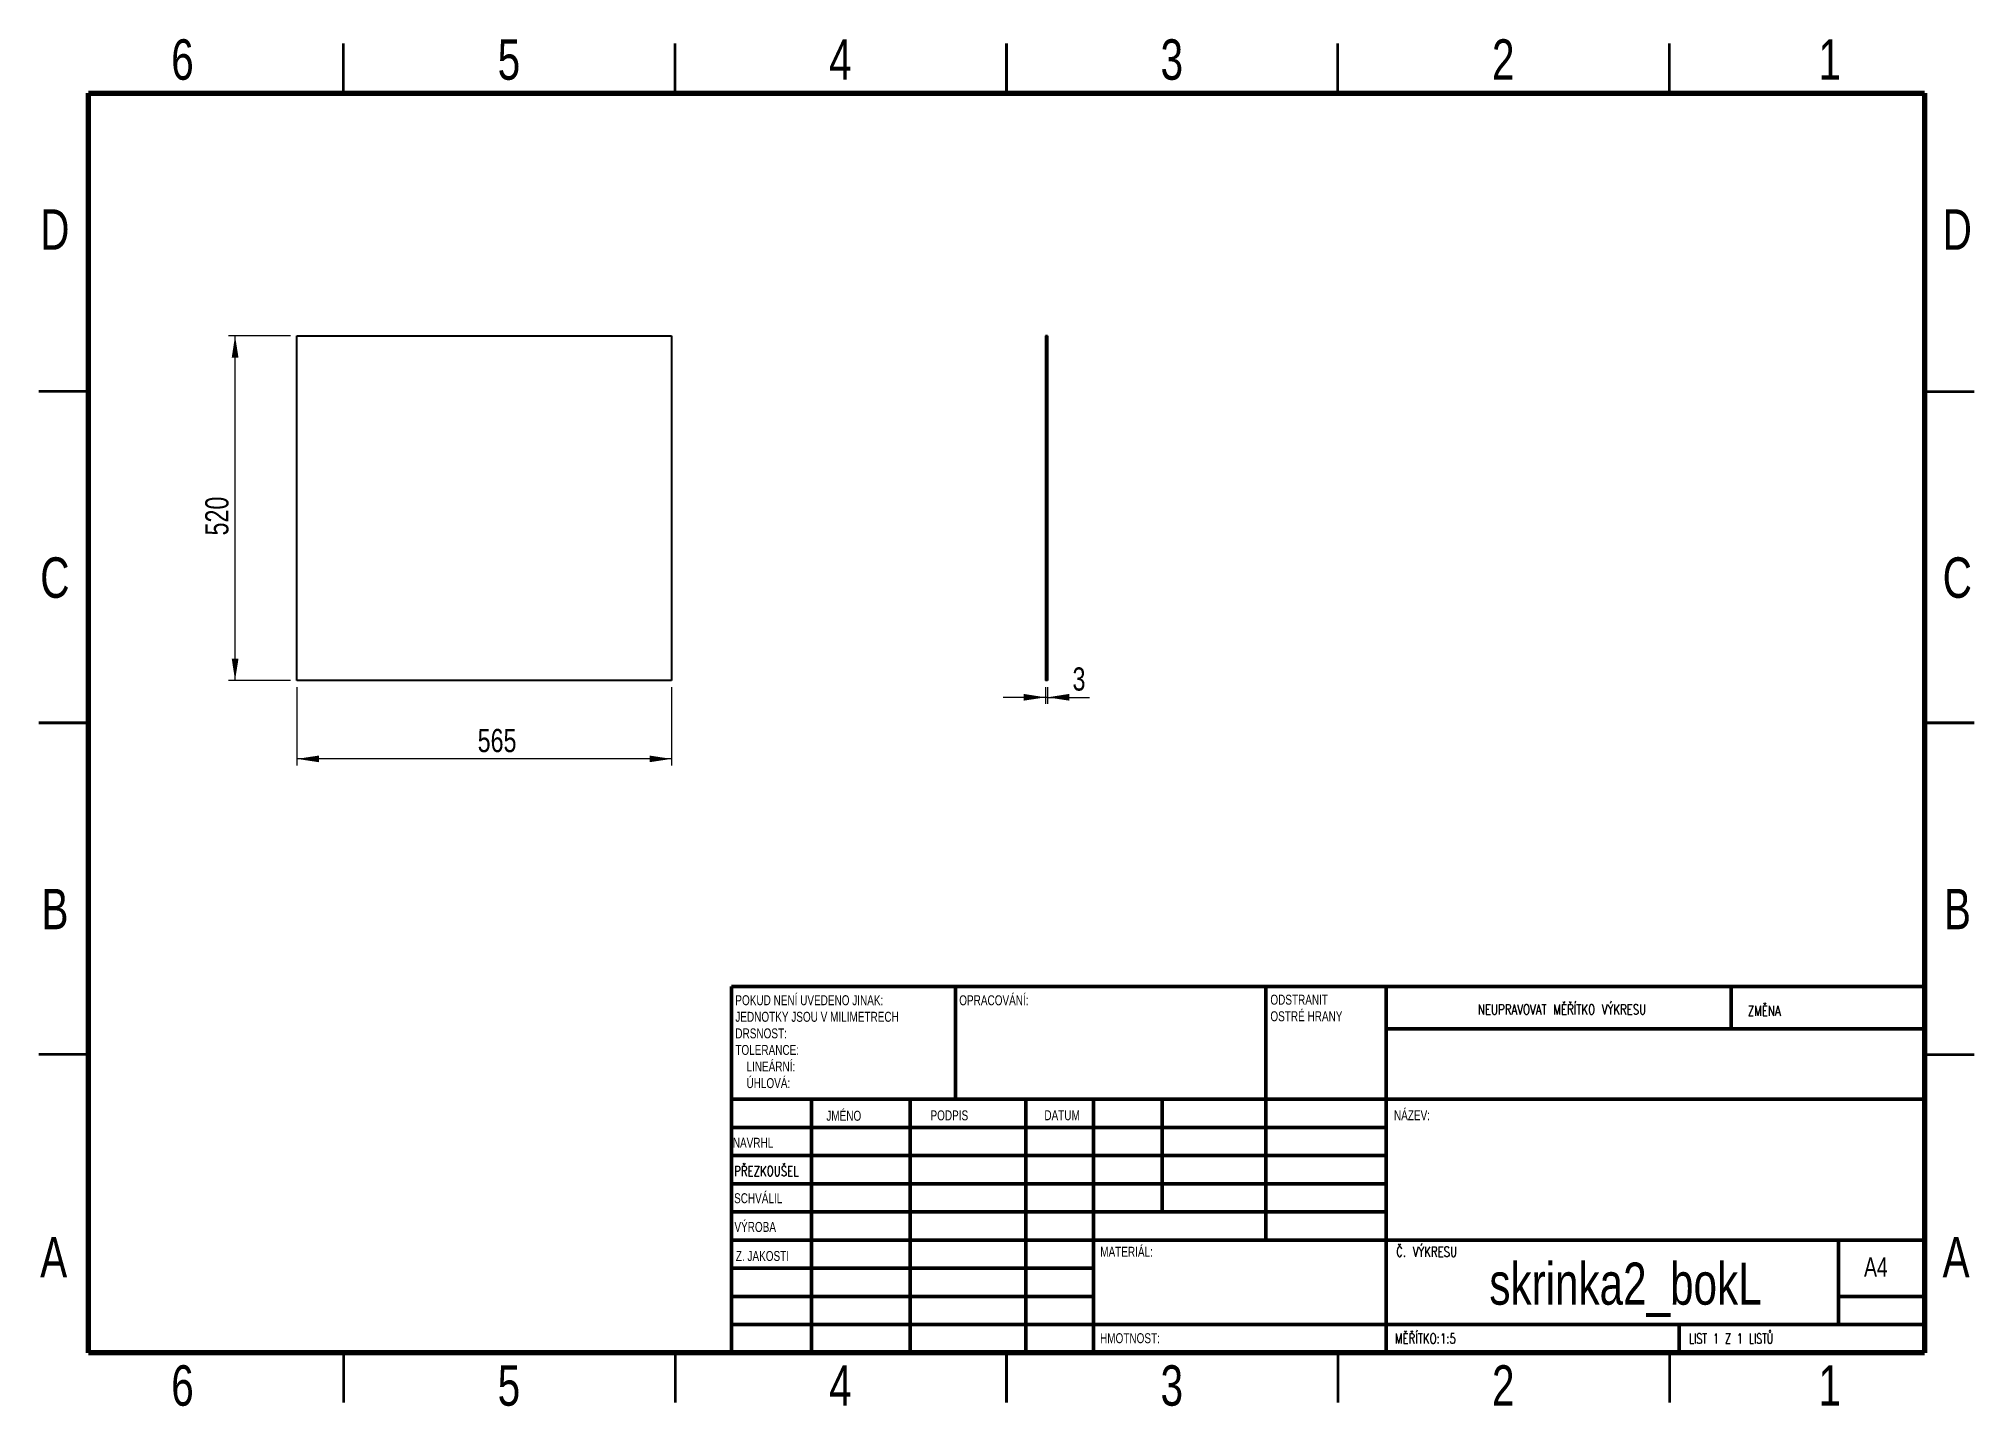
# Model space of a CAD drawing. Header units: millimetres. Extents: x 12 to 1472, y 10 to 1041.
import ezdxf

# ---------------------------------------------------------------- set-up
doc = ezdxf.new("R2010")
doc.units = ezdxf.units.MM
doc.header["$LTSCALE"] = 5
doc.styles.add('SLDTEXTSTYLE0', font='TXT', dxfattribs={"width": 0.75})
doc.styles.add('SLDTEXTSTYLE1', font='TXT', dxfattribs={"width": 0.6875, "bigfont": 'bigfont'})
doc.styles.add('SLDTEXTSTYLE2', font='TXT', dxfattribs={"width": 0.75, "bigfont": 'bigfont'})
doc.dimstyles.new('SLDDIMSTYLE0', dxfattribs={"dimtxt": 17.5, "dimasz": 16.51, "dimexe": 0, "dimexo": 0.0625, "dimgap": 4.375, "dimtad": 1, "dimlfac": 2, "dimrnd": 1e-09, "dimzin": 12, "dimdsep": 46, "dimtxsty": 'SLDTEXTSTYLE0', "dimsah": 1, "dimcen": 0.09, "dimadec": 0, "dimazin": 3, "dimtfac": 1, "dimtofl": 0, "dimtmove": 0, "dimatfit": 3, "dimfxl": 1, "dimfrac": 2, "dimtolj": 1, "dimtzin": 12, "dimarcsym": 0})
doc.dimstyles.new('SLDDIMSTYLE1', dxfattribs={"dimtxt": 17.5, "dimasz": 16.51, "dimexe": 0, "dimexo": 0.0625, "dimgap": 4.375, "dimtad": 1, "dimlfac": 2, "dimrnd": 1e-09, "dimzin": 12, "dimdsep": 46, "dimtxsty": 'SLDTEXTSTYLE0', "dimsah": 1, "dimcen": 0.09, "dimadec": 0, "dimazin": 3, "dimtfac": 1, "dimtmove": 0, "dimatfit": 0, "dimfxl": 1, "dimfrac": 2, "dimtolj": 1, "dimtzin": 12, "dimarcsym": 0})

# ---------------------------------------------------------------- blocks, each defined once
blk = doc.blocks.new('SW_NOTE_0')
at = {"color": 0, "linetype": 'Continuous', "lineweight": 0, "char_height": 7.5, "attachment_point": 1, "style": 'SLDTEXTSTYLE0'}
for s, insert in [('ODSTRANIT', (0, 9.7)), ('OSTRÉ HRANY', (0, -2.8))]:
    blk.add_mtext(s, dxfattribs=dict(at, insert=insert))
blk = doc.blocks.new('SW_NOTE_1')
at = {"color": 0, "linetype": 'Continuous', "lineweight": 0, "char_height": 7.5, "attachment_point": 1, "style": 'SLDTEXTSTYLE0'}
for s, insert in [('POKUD NENÍ UVEDENO JINAK:', (0, 9.7)), ('JEDNOTKY JSOU V MILIMETRECH', (0, -2.8)), ('TOLERANCE:', (0, -27.8)), ('DRSNOST:', (0, -15.3)), ('LINEÁRNÍ:', (8.4, -40.3)), ('ÚHLOVÁ:', (8.4, -52.8))]:
    blk.add_mtext(s, dxfattribs=dict(at, insert=insert))
blk = doc.blocks.new('_D')
at = {"color": 7, "linetype": 'Continuous', "lineweight": 18}
for p, q in [((207.3, 552), (207.3, 492.9)), ((489.8, 552), (489.8, 492.9)), ((489.8, 497.9), (207.3, 497.9))]:
    blk.add_line(p, q, dxfattribs=at)
for points in [[(207.3, 497.9), (223.8, 495.4), (223.8, 500.4)], [(489.8, 497.9), (473.3, 500.4), (473.3, 495.4)]]:
    blk.add_solid(points, dxfattribs=at)
at = {"color": 7, "linetype": 'Continuous', "lineweight": 18, "insert": (343.6, 520.5), "char_height": 17.5, "attachment_point": 1, "style": 'SLDTEXTSTYLE0'}
blk.add_mtext('565', dxfattribs=at)
blk = doc.blocks.new('_D_1')
at = {"color": 7, "linetype": 'Continuous', "lineweight": 18}
for p, q in [((202.3, 817), (155.6, 817)), ((160.6, 557), (160.6, 817)), ((202.3, 557), (155.6, 557))]:
    blk.add_line(p, q, dxfattribs=at)
for points in [[(160.6, 817), (158.1, 800.5), (163.2, 800.5)], [(160.6, 557), (163.2, 573.5), (158.1, 573.5)]]:
    blk.add_solid(points, dxfattribs=at)
at = {"color": 7, "linetype": 'Continuous', "lineweight": 18, "insert": (138.1, 666.4), "char_height": 17.5, "attachment_point": 1, "rotation": 90, "style": 'SLDTEXTSTYLE0'}
blk.add_mtext('520', dxfattribs=at)
blk = doc.blocks.new('_D_2')
at = {"color": 7, "linetype": 'Continuous', "lineweight": 18}
for p, q in [((771.9, 544.3), (740.1, 544.3)), ((771.9, 552), (771.9, 539.3)), ((773.4, 544.3), (771.9, 544.3)), ((773.4, 552), (773.4, 539.3)), ((773.4, 544.3), (805.2, 544.3))]:
    blk.add_line(p, q, dxfattribs=at)
for points in [[(771.9, 544.3), (755.4, 546.9), (755.4, 541.8)], [(773.4, 544.3), (789.9, 541.8), (789.9, 546.9)]]:
    blk.add_solid(points, dxfattribs=at)
at = {"color": 7, "linetype": 'Continuous', "lineweight": 18, "insert": (792.3, 566.9), "char_height": 17.5, "attachment_point": 1, "style": 'SLDTEXTSTYLE0'}
blk.add_mtext('3', dxfattribs=at)

msp = doc.modelspace()

# ---------------------------------------------------------------- linework, layer by layer
at = {"color": 7, "linetype": 'Continuous', "lineweight": 35}
for p, q in [((242.5, 1000), (242.5, 1037.5)), ((492.5, 1000), (492.5, 1037.5)), ((742.5, 1037.5), (742.5, 1000)), ((742.5, 1000), (742.5, 1037.5)), ((992.5, 1000), (992.5, 1037.5)), ((1242.5, 1000), (1242.5, 1037.5)), ((50, 775), (12.5, 775)), ((1435, 775), (1472.5, 775)), ((12.5, 525), (50, 525)), ((50, 525), (12.5, 525)), ((1472.5, 525), (1435, 525)), ((1435, 525), (1472.5, 525)), ((50, 275), (12.5, 275)), ((1435, 275), (1472.5, 275)), ((242.5, 50), (242.5, 12.5)), ((492.5, 50), (492.5, 12.5)), ((742.5, 12.5), (742.5, 50)), ((742.5, 50), (742.5, 12.5)), ((992.5, 50), (992.5, 12.5)), ((1242.5, 50), (1242.5, 12.5))]:
    msp.add_line(p, q, dxfattribs=at)
at = {"color": 7, "linetype": 'Continuous', "lineweight": 70}
for p, q in [((50, 50), (50, 1000)), ((50, 1000), (1435, 1000)), ((1435, 1000), (1435, 50)), ((1435, 50), (50, 50))]:
    msp.add_line(p, q, dxfattribs=at)
at = {"color": 7, "linetype": 'Continuous', "lineweight": 25}
for p, q in [((207.3051, 817.0354), (489.8051, 817.0354)), ((207.3051, 557.0354), (207.3051, 817.0354)), ((489.8051, 817.0354), (489.8051, 557.0354)), ((771.8681, 817.0354), (771.8681, 557.0354)), ((773.3681, 817.0354), (771.8681, 817.0354)), ((773.3681, 817.0354), (773.3681, 557.0354)), ((489.8051, 557.0354), (207.3051, 557.0354)), ((773.3681, 557.0354), (771.8681, 557.0354))]:
    msp.add_line(p, q, dxfattribs=at)
at = {"color": 7, "linetype": 'Continuous', "lineweight": 50}
for p, q in [((535, 326.25), (1435, 326.25)), ((535, 326.25), (535, 50)), ((704, 241.25), (704, 326.25)), ((938, 326.25), (938, 135)), ((1029, 326.25), (1029, 50)), ((1289, 294.375), (1289, 326.25)), ((1435, 294.375), (1029, 294.375)), ((1435, 241.25), (535, 241.25)), ((595.3519, 241.25), (595.3519, 50)), ((669.9548, 241.25), (669.9548, 50)), ((756.9946, 241.25), (756.9946, 50)), ((808, 50), (808, 241.25)), ((860, 156.25), (860, 241.25)), ((1029, 220), (535, 220)), ((1029, 198.75), (535, 198.75)), ((1029, 177.5), (535, 177.5)), ((1029, 156.25), (535, 156.25)), ((808, 135), (535, 135)), ((808, 135), (1435, 135)), ((1370, 71.25), (1370, 135)), ((808, 113.7496), (535, 113.7496)), ((808, 92.5), (535, 92.5)), ((1435, 92.5), (1370, 92.5)), ((535, 71.25), (1435, 71.25)), ((1250, 50), (1250, 71.25))]:
    msp.add_line(p, q, dxfattribs=at)

# ---------------------------------------------------------------- block references
at = {"color": 7, "linetype": 'Continuous', "lineweight": 0}
for name, p in [('SW_NOTE_1', (537.9683, 309.9368)), ('SW_NOTE_0', (941.5461, 310.3474))]:
    msp.add_blockref(name, p, dxfattribs=at)

# ---------------------------------------------------------------- texts
for s, insert, char_height, attachment_point, style in [('6', (120.9431, 1040.5685), 30.48, 2, 'SLDTEXTSTYLE0'), ('5', (367.1931, 1040.5685), 30.48, 2, 'SLDTEXTSTYLE0'), ('4', (617.1931, 1040.5685), 30.48, 2, 'SLDTEXTSTYLE0'), ('3', (867.1931, 1040.5685), 30.48, 2, 'SLDTEXTSTYLE0'), ('2', (1117.1931, 1040.5685), 30.48, 2, 'SLDTEXTSTYLE0'), ('1', (1363.4431, 1040.5685), 30.48, 2, 'SLDTEXTSTYLE0'), ('D', (24.6508, 912.3785), 30.48, 2, 'SLDTEXTSTYLE0'), ('D', (1459.6508, 912.3785), 30.48, 2, 'SLDTEXTSTYLE0'), ('C', (24.6825, 649.8785), 30.48, 2, 'SLDTEXTSTYLE0'), ('C', (1459.6825, 649.8785), 30.48, 2, 'SLDTEXTSTYLE0'), ('B', (24.7672, 399.8785), 30.48, 2, 'SLDTEXTSTYLE0'), ('B', (1459.7672, 399.8785), 30.48, 2, 'SLDTEXTSTYLE0'), ('OPRACOVÁNÍ:', (706.8565, 319.5964), 7.5, 1, 'SLDTEXTSTYLE0'), ('NEUPRAVOVAT MĚŘÍTKO VÝKRESU', (1098.0732, 312.665), 7.5, 1, 'SLDTEXTSTYLE2'), ('ZMĚNA', (1301.6379, 311.6745), 7.5, 1, 'SLDTEXTSTYLE2'), ('JMÉNO', (606.6112, 232.5074), 7.5, 1, 'SLDTEXTSTYLE0'), ('NÁZEV:', (1034.7809, 232.8809), 7.5, 1, 'SLDTEXTSTYLE0'), ('PODPIS', (685.1679, 232.8088), 7.5, 1, 'SLDTEXTSTYLE0'), ('DATUM', (771.0735, 232.8809), 7.5, 1, 'SLDTEXTSTYLE0'), ('NAVRHL', (536.0607, 212.1486), 7.5, 1, 'SLDTEXTSTYLE0'), ('PŘEZKOUŠEL', (537.0523, 190.772), 7.5, 1, 'SLDTEXTSTYLE2'), ('SCHVÁLIL', (537.0086, 170.3215), 7.5, 1, 'SLDTEXTSTYLE0'), ('VÝROBA', (537.2759, 148.6685), 7.5, 1, 'SLDTEXTSTYLE0'), ('A', (23.7829, 137.3785), 30.48, 2, 'SLDTEXTSTYLE0'), ('MATERIÁL:', (813.2293, 129.9303), 7.5, 1, 'SLDTEXTSTYLE0'), ('Č. VÝKRESU', (1036.3933, 129.9303), 7.5, 1, 'SLDTEXTSTYLE2'), ('A', (1458.7829, 137.3785), 30.48, 2, 'SLDTEXTSTYLE0'), ('Z. JAKOSTI', (538.3452, 126.7482), 7.5, 1, 'SLDTEXTSTYLE0'), ('skrinka2_bokL', (1209.4011, 118.0346), 31.75, 2, 'SLDTEXTSTYLE0'), ('A4', (1389.3558, 122.0319), 14.55208, 1, 'SLDTEXTSTYLE0'), ('HMOTNOST:', (813.0891, 64.7466), 7.493, 1, 'SLDTEXTSTYLE0'), ('MĚŘÍTKO:1:5', (1035.3698, 64.5004), 7.5, 1, 'SLDTEXTSTYLE2'), ('LIST 1 Z 1 LISTŮ', (1257.3915, 64.5004), 7.5, 1, 'SLDTEXTSTYLE1'), ('6', (120.9431, 40.5685), 30.48, 2, 'SLDTEXTSTYLE0'), ('5', (367.1931, 40.5685), 30.48, 2, 'SLDTEXTSTYLE0'), ('4', (617.1931, 40.5685), 30.48, 2, 'SLDTEXTSTYLE0'), ('3', (867.1931, 40.5685), 30.48, 2, 'SLDTEXTSTYLE0'), ('2', (1117.1931, 40.5685), 30.48, 2, 'SLDTEXTSTYLE0'), ('1', (1363.4431, 40.5685), 30.48, 2, 'SLDTEXTSTYLE0')]:
    msp.add_mtext(s, dxfattribs=dict(at, insert=insert, char_height=char_height, attachment_point=attachment_point, style=style))

# ---------------------------------------------------------------- dimensions: what is measured, and where the dimension line sits
at = {"color": 7, "linetype": 'Continuous', "lineweight": 18}
dim = msp.add_linear_dim(base=(160.6181, 817.0354), p1=(207.3051, 557.0354), p2=(207.3051, 817.0354), angle=90, dimstyle='SLDDIMSTYLE0', dxfattribs=at)
dim.commit()
dim.dimension.update_dxf_attribs({"geometry": '_D_1', "text_midpoint": (160.6181, 685.8307), "dimtype": 160})
for base, p1, p2, dimstyle, picture, middle in [((207.3051, 497.8937), (489.8051, 557.0354), (207.3051, 557.0354), 'SLDDIMSTYLE0', '_D', (363.0118, 497.8937)), ((771.8681, 544.3262), (773.3681, 557.0354), (771.8681, 557.0354), 'SLDDIMSTYLE1', '_D_2', (798.7406, 544.3262))]:
    dim = msp.add_linear_dim(base=base, p1=p1, p2=p2, dimstyle=dimstyle, dxfattribs=at)
    dim.commit()
    dim.dimension.update_dxf_attribs({"geometry": picture, "text_midpoint": middle, "dimtype": 160})

doc.saveas('drawing.dxf')
